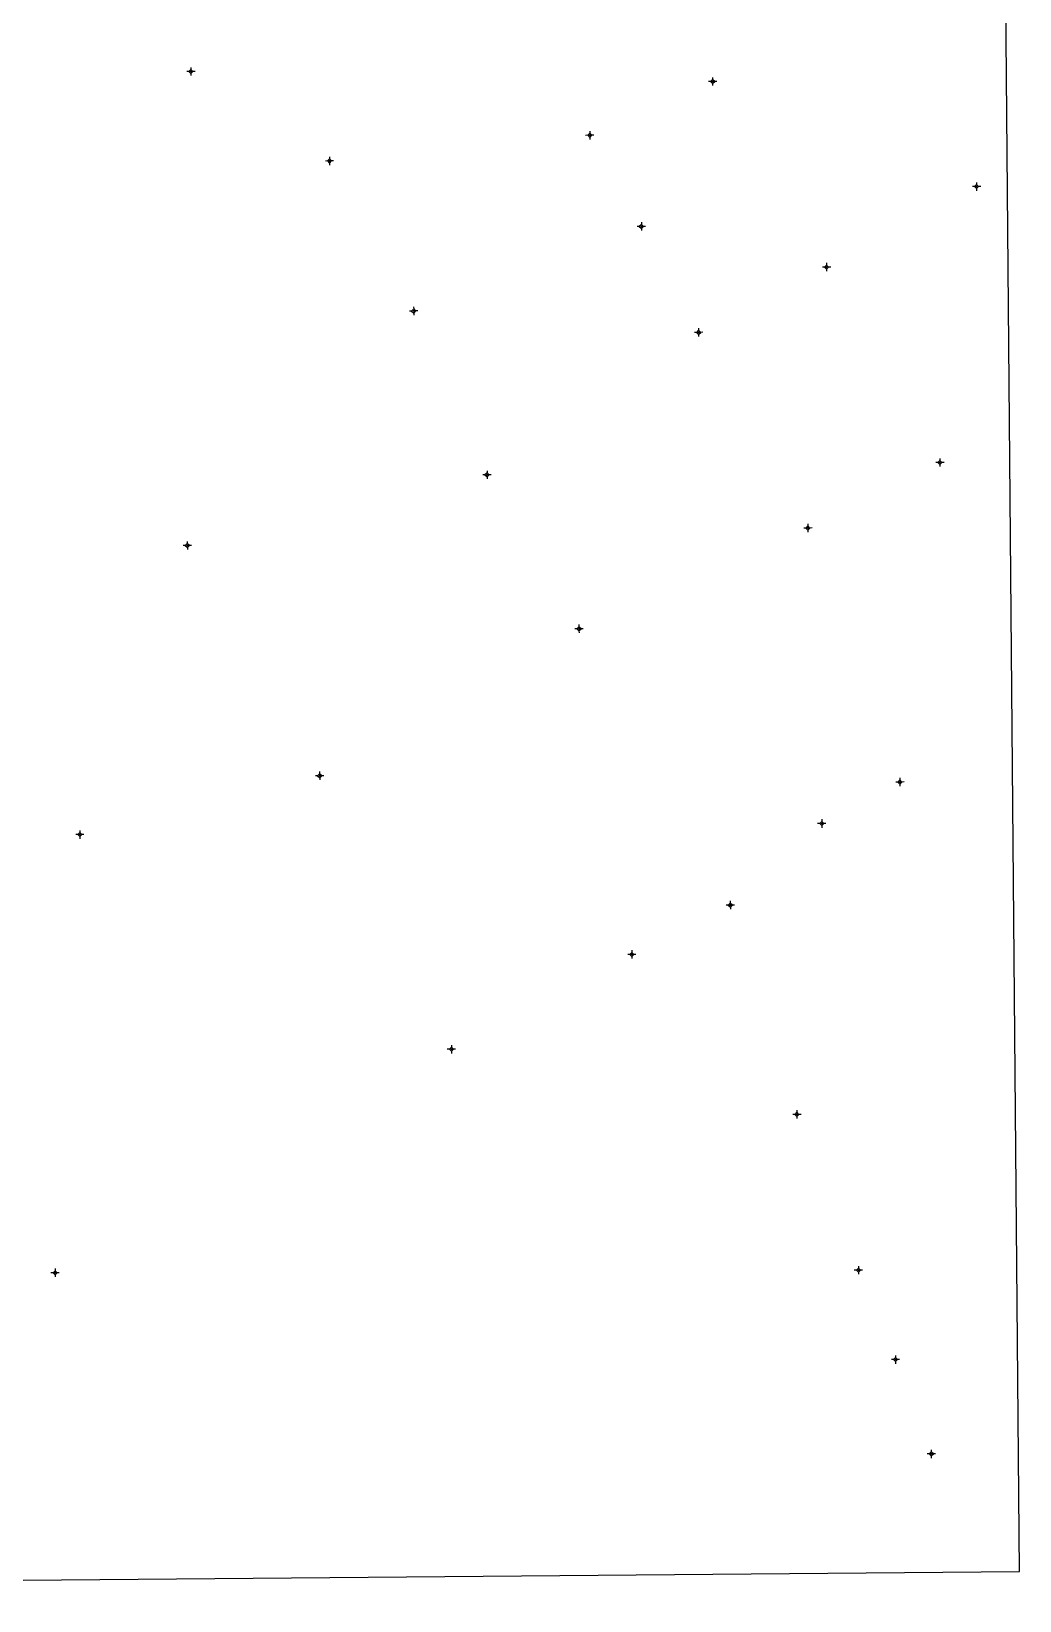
# Model space of a CAD drawing. Extents: x 551060 to 551564, y 1838957 to 1839506.
# Drawn here: x 551415.6 to 551563.8, y 1838995.1 to 1839230.2 of the extents above; entities that cross this region are included whole.
import ezdxf

# ---------------------------------------------------------------- set-up
doc = ezdxf.new("R2010")
doc.units = 0
doc.layers.add('Level 11', color=7, linetype='Continuous')
doc.layers.add('Level 63', color=7, linetype='Continuous')

msp = doc.modelspace()

# ---------------------------------------------------------------- linework, layer by layer
at = {"layer": 'Level 11'}
for p, q in [((551439.23, 1839224.19), (551438.92, 1839224.19)), ((551439.23, 1839224.19), (551438.92, 1839224.19)), ((551439.54, 1839224.5), (551439.23, 1839224.19)), ((551439.54, 1839224.5), (551439.23, 1839224.19)), ((551439.23, 1839224.19), (551439.55, 1839223.89)), ((551439.23, 1839224.19), (551439.55, 1839223.89)), ((551439.54, 1839224.81), (551439.54, 1839224.5)), ((551439.54, 1839224.81), (551439.54, 1839224.5)), ((551439.85, 1839224.2), (551439.54, 1839224.5)), ((551439.85, 1839224.2), (551439.54, 1839224.5)), ((551439.55, 1839223.89), (551439.85, 1839224.2)), ((551439.55, 1839223.89), (551439.85, 1839224.2)), ((551439.55, 1839223.89), (551439.55, 1839223.58)), ((551439.55, 1839223.89), (551439.55, 1839223.58)), ((551440.16, 1839224.2), (551439.85, 1839224.2)), ((551440.16, 1839224.2), (551439.85, 1839224.2)), ((551517.76, 1839223.01), (551517.45, 1839222.7)), ((551517.76, 1839223.01), (551517.45, 1839222.7)), ((551517.75, 1839223.32), (551517.76, 1839223.01)), ((551517.75, 1839223.32), (551517.76, 1839223.01)), ((551518.07, 1839222.7), (551517.76, 1839223.01)), ((551518.07, 1839222.7), (551517.76, 1839223.01)), ((551517.45, 1839222.7), (551517.14, 1839222.69)), ((551517.45, 1839222.7), (551517.14, 1839222.69)), ((551517.45, 1839222.7), (551517.76, 1839222.39)), ((551517.45, 1839222.7), (551517.76, 1839222.39)), ((551517.76, 1839222.39), (551518.07, 1839222.7)), ((551517.76, 1839222.39), (551518.07, 1839222.7)), ((551517.76, 1839222.39), (551517.76, 1839222.08)), ((551517.76, 1839222.39), (551517.76, 1839222.08)), ((551518.38, 1839222.7), (551518.07, 1839222.7)), ((551518.38, 1839222.7), (551518.07, 1839222.7)), ((551499.03, 1839214.64), (551498.71, 1839214.63)), ((551499.03, 1839214.64), (551498.71, 1839214.63)), ((551499.34, 1839214.95), (551499.03, 1839214.64)), ((551499.34, 1839214.95), (551499.03, 1839214.64)), ((551499.03, 1839214.64), (551499.35, 1839214.33)), ((551499.03, 1839214.64), (551499.35, 1839214.33)), ((551499.34, 1839215.26), (551499.34, 1839214.95)), ((551499.34, 1839215.26), (551499.34, 1839214.95)), ((551499.65, 1839214.64), (551499.34, 1839214.95)), ((551499.65, 1839214.64), (551499.34, 1839214.95)), ((551499.35, 1839214.33), (551499.65, 1839214.64)), ((551499.35, 1839214.33), (551499.65, 1839214.64)), ((551499.35, 1839214.33), (551499.35, 1839214.02)), ((551499.35, 1839214.33), (551499.35, 1839214.02)), ((551499.97, 1839214.65), (551499.65, 1839214.64)), ((551499.97, 1839214.65), (551499.65, 1839214.64)), ((551460.31, 1839211.1), (551460.01, 1839210.79)), ((551460.31, 1839211.1), (551460.01, 1839210.79)), ((551460.31, 1839211.42), (551460.31, 1839211.1)), ((551460.31, 1839211.42), (551460.31, 1839211.1)), ((551460.63, 1839210.79), (551460.31, 1839211.1)), ((551460.63, 1839210.79), (551460.31, 1839211.1)), ((551460.01, 1839210.79), (551459.7, 1839210.78)), ((551460.01, 1839210.79), (551459.7, 1839210.78)), ((551460.01, 1839210.79), (551460.32, 1839210.48)), ((551460.01, 1839210.79), (551460.32, 1839210.48)), ((551460.32, 1839210.48), (551460.63, 1839210.79)), ((551460.32, 1839210.48), (551460.63, 1839210.79)), ((551460.32, 1839210.48), (551460.32, 1839210.16)), ((551460.32, 1839210.48), (551460.32, 1839210.16)), ((551460.94, 1839210.8), (551460.63, 1839210.79)), ((551460.94, 1839210.8), (551460.63, 1839210.79)), ((551557.01, 1839206.96), (551556.69, 1839206.95)), ((551557.01, 1839206.96), (551556.69, 1839206.95)), ((551557.31, 1839207.27), (551557.01, 1839206.96)), ((551557.31, 1839207.27), (551557.01, 1839206.96)), ((551557.01, 1839206.96), (551557.32, 1839206.65)), ((551557.01, 1839206.96), (551557.32, 1839206.65)), ((551557.31, 1839207.59), (551557.31, 1839207.27)), ((551557.31, 1839207.59), (551557.31, 1839207.27)), ((551557.63, 1839206.96), (551557.31, 1839207.27)), ((551557.63, 1839206.96), (551557.31, 1839207.27)), ((551557.32, 1839206.65), (551557.63, 1839206.96)), ((551557.32, 1839206.65), (551557.63, 1839206.96)), ((551557.32, 1839206.65), (551557.32, 1839206.33)), ((551557.32, 1839206.65), (551557.32, 1839206.33)), ((551557.95, 1839206.96), (551557.63, 1839206.96)), ((551557.95, 1839206.96), (551557.63, 1839206.96)), ((551507.07, 1839201.61), (551507.07, 1839201.29)), ((551507.07, 1839201.61), (551507.07, 1839201.29)), ((551506.76, 1839200.98), (551506.45, 1839200.98)), ((551506.76, 1839200.98), (551506.45, 1839200.98)), ((551507.07, 1839201.29), (551506.76, 1839200.98)), ((551507.07, 1839201.29), (551506.76, 1839200.98)), ((551506.76, 1839200.98), (551507.07, 1839200.67)), ((551506.76, 1839200.98), (551507.07, 1839200.67)), ((551507.38, 1839200.98), (551507.07, 1839201.29)), ((551507.38, 1839200.98), (551507.07, 1839201.29)), ((551507.07, 1839200.67), (551507.38, 1839200.98)), ((551507.07, 1839200.67), (551507.38, 1839200.98)), ((551507.07, 1839200.67), (551507.08, 1839200.35)), ((551507.07, 1839200.67), (551507.08, 1839200.35)), ((551507.69, 1839200.99), (551507.38, 1839200.98)), ((551507.69, 1839200.99), (551507.38, 1839200.98)), ((551534.53, 1839194.88), (551534.22, 1839194.88)), ((551534.53, 1839194.88), (551534.22, 1839194.88)), ((551534.84, 1839195.2), (551534.53, 1839194.88)), ((551534.84, 1839195.2), (551534.53, 1839194.88)), ((551534.53, 1839194.88), (551534.84, 1839194.58)), ((551534.53, 1839194.88), (551534.84, 1839194.58)), ((551534.83, 1839195.52), (551534.84, 1839195.2)), ((551534.83, 1839195.52), (551534.84, 1839195.2)), ((551535.15, 1839194.89), (551534.84, 1839195.2)), ((551535.15, 1839194.89), (551534.84, 1839195.2)), ((551534.84, 1839194.58), (551535.15, 1839194.89)), ((551534.84, 1839194.58), (551535.15, 1839194.89)), ((551534.84, 1839194.58), (551534.84, 1839194.26)), ((551534.84, 1839194.58), (551534.84, 1839194.26)), ((551535.46, 1839194.89), (551535.15, 1839194.89)), ((551535.46, 1839194.89), (551535.15, 1839194.89)), ((551472.63, 1839188.31), (551472.31, 1839188.31)), ((551472.63, 1839188.31), (551472.31, 1839188.31)), ((551472.94, 1839188.63), (551472.63, 1839188.31)), ((551472.94, 1839188.63), (551472.63, 1839188.31)), ((551472.63, 1839188.31), (551472.94, 1839188.01)), ((551472.63, 1839188.31), (551472.94, 1839188.01)), ((551472.93, 1839188.94), (551472.94, 1839188.63)), ((551472.93, 1839188.94), (551472.94, 1839188.63)), ((551473.25, 1839188.32), (551472.94, 1839188.63)), ((551473.25, 1839188.32), (551472.94, 1839188.63)), ((551472.94, 1839188.01), (551473.25, 1839188.32)), ((551472.94, 1839188.01), (551473.25, 1839188.32)), ((551472.94, 1839188.01), (551472.95, 1839187.7)), ((551472.94, 1839188.01), (551472.95, 1839187.7)), ((551473.57, 1839188.32), (551473.25, 1839188.32)), ((551473.57, 1839188.32), (551473.25, 1839188.32)), ((551515.66, 1839185.42), (551515.35, 1839185.11)), ((551515.66, 1839185.42), (551515.35, 1839185.11)), ((551515.65, 1839185.73), (551515.66, 1839185.42)), ((551515.65, 1839185.73), (551515.66, 1839185.42)), ((551515.97, 1839185.11), (551515.66, 1839185.42)), ((551515.97, 1839185.11), (551515.66, 1839185.42)), ((551515.35, 1839185.11), (551515.03, 1839185.1)), ((551515.35, 1839185.11), (551515.03, 1839185.1)), ((551515.35, 1839185.11), (551515.66, 1839184.8)), ((551515.35, 1839185.11), (551515.66, 1839184.8)), ((551515.66, 1839184.8), (551515.97, 1839185.11)), ((551515.66, 1839184.8), (551515.97, 1839185.11)), ((551515.66, 1839184.8), (551515.66, 1839184.49)), ((551515.66, 1839184.8), (551515.66, 1839184.49)), ((551516.29, 1839185.12), (551515.97, 1839185.11)), ((551516.29, 1839185.12), (551515.97, 1839185.11)), ((551483.93, 1839164.07), (551483.62, 1839163.76)), ((551483.93, 1839164.07), (551483.62, 1839163.76)), ((551483.93, 1839164.38), (551483.93, 1839164.07)), ((551483.93, 1839164.38), (551483.93, 1839164.07)), ((551484.24, 1839163.76), (551483.93, 1839164.07)), ((551484.24, 1839163.76), (551483.93, 1839164.07)), ((551551.52, 1839165.61), (551551.21, 1839165.61)), ((551551.52, 1839165.61), (551551.21, 1839165.61)), ((551551.83, 1839165.92), (551551.52, 1839165.61)), ((551551.83, 1839165.92), (551551.52, 1839165.61)), ((551551.52, 1839165.61), (551551.83, 1839165.3)), ((551551.52, 1839165.61), (551551.83, 1839165.3)), ((551551.82, 1839166.23), (551551.83, 1839165.92)), ((551551.82, 1839166.23), (551551.83, 1839165.92)), ((551552.14, 1839165.61), (551551.83, 1839165.92)), ((551552.14, 1839165.61), (551551.83, 1839165.92)), ((551551.83, 1839165.3), (551552.14, 1839165.61)), ((551551.83, 1839165.3), (551552.14, 1839165.61)), ((551551.83, 1839165.3), (551551.84, 1839164.99)), ((551551.83, 1839165.3), (551551.84, 1839164.99)), ((551552.45, 1839165.62), (551552.14, 1839165.61)), ((551552.45, 1839165.62), (551552.14, 1839165.61)), ((551483.62, 1839163.76), (551483.3, 1839163.75)), ((551483.62, 1839163.76), (551483.3, 1839163.75)), ((551483.62, 1839163.76), (551483.93, 1839163.45)), ((551483.62, 1839163.76), (551483.93, 1839163.45)), ((551483.93, 1839163.45), (551484.24, 1839163.76)), ((551483.93, 1839163.45), (551484.24, 1839163.76)), ((551483.93, 1839163.45), (551483.94, 1839163.14)), ((551483.93, 1839163.45), (551483.94, 1839163.14)), ((551484.56, 1839163.76), (551484.24, 1839163.76)), ((551484.56, 1839163.76), (551484.24, 1839163.76)), ((551531.73, 1839155.79), (551531.42, 1839155.78)), ((551531.73, 1839155.79), (551531.42, 1839155.78)), ((551532.04, 1839156.1), (551531.73, 1839155.79)), ((551532.04, 1839156.1), (551531.73, 1839155.79)), ((551531.73, 1839155.79), (551532.04, 1839155.48)), ((551531.73, 1839155.79), (551532.04, 1839155.48)), ((551532.03, 1839156.42), (551532.04, 1839156.1)), ((551532.03, 1839156.42), (551532.04, 1839156.1)), ((551532.35, 1839155.79), (551532.04, 1839156.1)), ((551532.35, 1839155.79), (551532.04, 1839156.1)), ((551532.04, 1839155.48), (551532.35, 1839155.79)), ((551532.04, 1839155.48), (551532.35, 1839155.79)), ((551532.04, 1839155.48), (551532.05, 1839155.16)), ((551532.04, 1839155.48), (551532.05, 1839155.16)), ((551532.66, 1839155.8), (551532.35, 1839155.79)), ((551532.66, 1839155.8), (551532.35, 1839155.79)), ((551438.7, 1839153.16), (551438.39, 1839153.16)), ((551438.7, 1839153.16), (551438.39, 1839153.16)), ((551439, 1839153.48), (551438.7, 1839153.16)), ((551439, 1839153.48), (551438.7, 1839153.16)), ((551438.7, 1839153.16), (551439.01, 1839152.86)), ((551438.7, 1839153.16), (551439.01, 1839152.86)), ((551439, 1839153.79), (551439, 1839153.48)), ((551439, 1839153.79), (551439, 1839153.48)), ((551439.32, 1839153.17), (551439, 1839153.48)), ((551439.32, 1839153.17), (551439, 1839153.48)), ((551439.01, 1839152.86), (551439.32, 1839153.17)), ((551439.01, 1839152.86), (551439.32, 1839153.17)), ((551439.01, 1839152.86), (551439.01, 1839152.55)), ((551439.01, 1839152.86), (551439.01, 1839152.55)), ((551439.63, 1839153.17), (551439.32, 1839153.17)), ((551439.63, 1839153.17), (551439.32, 1839153.17)), ((551497.41, 1839140.7), (551497.1, 1839140.7)), ((551497.41, 1839140.7), (551497.1, 1839140.7)), ((551497.72, 1839141.01), (551497.41, 1839140.7)), ((551497.72, 1839141.01), (551497.41, 1839140.7)), ((551497.41, 1839140.7), (551497.72, 1839140.39)), ((551497.41, 1839140.7), (551497.72, 1839140.39)), ((551497.71, 1839141.32), (551497.72, 1839141.01)), ((551497.71, 1839141.32), (551497.72, 1839141.01)), ((551498.03, 1839140.71), (551497.72, 1839141.01)), ((551498.03, 1839140.71), (551497.72, 1839141.01)), ((551497.72, 1839140.39), (551498.03, 1839140.71)), ((551497.72, 1839140.39), (551498.03, 1839140.71)), ((551498.34, 1839140.71), (551498.03, 1839140.71)), ((551498.34, 1839140.71), (551498.03, 1839140.71)), ((551497.72, 1839140.39), (551497.73, 1839140.08)), ((551497.72, 1839140.39), (551497.73, 1839140.08)), ((551458.53, 1839118.67), (551458.22, 1839118.66)), ((551458.53, 1839118.67), (551458.22, 1839118.66)), ((551458.84, 1839118.98), (551458.53, 1839118.67)), ((551458.84, 1839118.98), (551458.53, 1839118.67)), ((551458.53, 1839118.67), (551458.85, 1839118.36)), ((551458.53, 1839118.67), (551458.85, 1839118.36)), ((551458.84, 1839119.29), (551458.84, 1839118.98)), ((551458.84, 1839119.29), (551458.84, 1839118.98)), ((551459.15, 1839118.67), (551458.84, 1839118.98)), ((551459.15, 1839118.67), (551458.84, 1839118.98)), ((551458.85, 1839118.36), (551459.15, 1839118.67)), ((551458.85, 1839118.36), (551459.15, 1839118.67)), ((551458.85, 1839118.36), (551458.85, 1839118.05)), ((551458.85, 1839118.36), (551458.85, 1839118.05)), ((551459.46, 1839118.67), (551459.15, 1839118.67)), ((551459.46, 1839118.67), (551459.15, 1839118.67)), ((551545.52, 1839117.73), (551545.21, 1839117.72)), ((551545.52, 1839117.73), (551545.21, 1839117.72)), ((551545.83, 1839118.04), (551545.52, 1839117.73)), ((551545.83, 1839118.04), (551545.52, 1839117.73)), ((551545.52, 1839117.73), (551545.83, 1839117.42)), ((551545.52, 1839117.73), (551545.83, 1839117.42)), ((551545.82, 1839118.35), (551545.83, 1839118.04)), ((551545.82, 1839118.35), (551545.83, 1839118.04)), ((551546.14, 1839117.73), (551545.83, 1839118.04)), ((551546.14, 1839117.73), (551545.83, 1839118.04)), ((551545.83, 1839117.42), (551546.14, 1839117.73)), ((551545.83, 1839117.42), (551546.14, 1839117.73)), ((551545.83, 1839117.42), (551545.84, 1839117.11)), ((551545.83, 1839117.42), (551545.84, 1839117.11)), ((551546.45, 1839117.74), (551546.14, 1839117.73)), ((551546.45, 1839117.74), (551546.14, 1839117.73)), ((551422.89, 1839110.17), (551422.58, 1839109.85)), ((551422.89, 1839110.17), (551422.58, 1839109.85)), ((551422.88, 1839110.48), (551422.89, 1839110.17)), ((551422.88, 1839110.48), (551422.89, 1839110.17)), ((551423.2, 1839109.86), (551422.89, 1839110.17)), ((551423.2, 1839109.86), (551422.89, 1839110.17)), ((551533.81, 1839111.52), (551533.49, 1839111.51)), ((551533.81, 1839111.52), (551533.49, 1839111.51)), ((551534.11, 1839111.83), (551533.81, 1839111.52)), ((551534.11, 1839111.83), (551533.81, 1839111.52)), ((551533.81, 1839111.52), (551534.12, 1839111.21)), ((551533.81, 1839111.52), (551534.12, 1839111.21)), ((551534.11, 1839112.15), (551534.11, 1839111.83)), ((551534.11, 1839112.15), (551534.11, 1839111.83)), ((551534.43, 1839111.52), (551534.11, 1839111.83)), ((551534.43, 1839111.52), (551534.11, 1839111.83)), ((551534.12, 1839111.21), (551534.43, 1839111.52)), ((551534.12, 1839111.21), (551534.43, 1839111.52)), ((551534.12, 1839111.21), (551534.12, 1839110.89)), ((551534.12, 1839111.21), (551534.12, 1839110.89)), ((551534.75, 1839111.52), (551534.43, 1839111.52)), ((551534.75, 1839111.52), (551534.43, 1839111.52)), ((551422.58, 1839109.85), (551422.27, 1839109.85)), ((551422.58, 1839109.85), (551422.27, 1839109.85)), ((551422.58, 1839109.85), (551422.89, 1839109.55)), ((551422.58, 1839109.85), (551422.89, 1839109.55)), ((551422.89, 1839109.55), (551423.2, 1839109.86)), ((551422.89, 1839109.55), (551423.2, 1839109.86)), ((551422.89, 1839109.55), (551422.89, 1839109.24)), ((551422.89, 1839109.55), (551422.89, 1839109.24)), ((551423.51, 1839109.86), (551423.2, 1839109.86)), ((551423.51, 1839109.86), (551423.2, 1839109.86)), ((551520.1, 1839099.29), (551519.78, 1839099.29)), ((551520.1, 1839099.29), (551519.78, 1839099.29)), ((551520.4, 1839099.6), (551520.1, 1839099.29)), ((551520.4, 1839099.6), (551520.1, 1839099.29)), ((551520.1, 1839099.29), (551520.41, 1839098.98)), ((551520.1, 1839099.29), (551520.41, 1839098.98)), ((551520.4, 1839099.91), (551520.4, 1839099.6)), ((551520.4, 1839099.91), (551520.4, 1839099.6)), ((551520.72, 1839099.29), (551520.4, 1839099.6)), ((551520.72, 1839099.29), (551520.4, 1839099.6)), ((551520.41, 1839098.98), (551520.72, 1839099.29)), ((551520.41, 1839098.98), (551520.72, 1839099.29)), ((551520.41, 1839098.98), (551520.41, 1839098.67)), ((551520.41, 1839098.98), (551520.41, 1839098.67)), ((551521.04, 1839099.3), (551520.72, 1839099.29)), ((551521.04, 1839099.3), (551520.72, 1839099.29)), ((551505.34, 1839091.9), (551505.03, 1839091.9)), ((551505.34, 1839091.9), (551505.03, 1839091.9)), ((551505.64, 1839092.21), (551505.34, 1839091.9)), ((551505.64, 1839092.21), (551505.34, 1839091.9)), ((551505.34, 1839091.9), (551505.65, 1839091.59)), ((551505.34, 1839091.9), (551505.65, 1839091.59)), ((551505.64, 1839092.52), (551505.64, 1839092.21)), ((551505.64, 1839092.52), (551505.64, 1839092.21)), ((551505.96, 1839091.91), (551505.64, 1839092.21)), ((551505.96, 1839091.91), (551505.64, 1839092.21)), ((551505.65, 1839091.59), (551505.96, 1839091.91)), ((551505.65, 1839091.59), (551505.96, 1839091.91)), ((551505.65, 1839091.59), (551505.65, 1839091.29)), ((551505.65, 1839091.59), (551505.65, 1839091.29)), ((551506.26, 1839091.91), (551505.96, 1839091.91)), ((551506.26, 1839091.91), (551505.96, 1839091.91)), ((551478.29, 1839077.69), (551477.98, 1839077.69)), ((551478.29, 1839077.69), (551477.98, 1839077.69)), ((551478.59, 1839078), (551478.29, 1839077.69)), ((551478.59, 1839078), (551478.29, 1839077.69)), ((551478.29, 1839077.69), (551478.6, 1839077.38)), ((551478.29, 1839077.69), (551478.6, 1839077.38)), ((551478.59, 1839078.31), (551478.59, 1839078)), ((551478.59, 1839078.31), (551478.59, 1839078)), ((551478.91, 1839077.69), (551478.59, 1839078)), ((551478.91, 1839077.69), (551478.59, 1839078)), ((551478.6, 1839077.38), (551478.91, 1839077.69)), ((551478.6, 1839077.38), (551478.91, 1839077.69)), ((551478.6, 1839077.38), (551478.6, 1839077.07)), ((551478.6, 1839077.38), (551478.6, 1839077.07)), ((551479.22, 1839077.7), (551478.91, 1839077.69)), ((551479.22, 1839077.7), (551478.91, 1839077.69)), ((551530.08, 1839067.92), (551529.77, 1839067.92)), ((551530.08, 1839067.92), (551529.77, 1839067.92)), ((551530.39, 1839068.24), (551530.08, 1839067.92)), ((551530.39, 1839068.24), (551530.08, 1839067.92)), ((551530.08, 1839067.92), (551530.39, 1839067.62)), ((551530.08, 1839067.92), (551530.39, 1839067.62)), ((551530.38, 1839068.55), (551530.39, 1839068.24)), ((551530.38, 1839068.55), (551530.39, 1839068.24)), ((551530.7, 1839067.93), (551530.39, 1839068.24)), ((551530.7, 1839067.93), (551530.39, 1839068.24)), ((551530.39, 1839067.62), (551530.7, 1839067.93)), ((551530.39, 1839067.62), (551530.7, 1839067.93)), ((551530.39, 1839067.62), (551530.39, 1839067.31)), ((551530.39, 1839067.62), (551530.39, 1839067.31)), ((551531.01, 1839067.93), (551530.7, 1839067.93)), ((551531.01, 1839067.93), (551530.7, 1839067.93)), ((551418.87, 1839044.2), (551418.56, 1839044.2)), ((551418.87, 1839044.2), (551418.56, 1839044.2)), ((551419.18, 1839044.51), (551418.87, 1839044.2)), ((551419.18, 1839044.51), (551418.87, 1839044.2)), ((551418.87, 1839044.2), (551419.19, 1839043.89)), ((551418.87, 1839044.2), (551419.19, 1839043.89)), ((551419.18, 1839044.82), (551419.18, 1839044.51)), ((551419.18, 1839044.82), (551419.18, 1839044.51)), ((551419.49, 1839044.2), (551419.18, 1839044.51)), ((551419.49, 1839044.2), (551419.18, 1839044.51)), ((551419.19, 1839043.89), (551419.49, 1839044.2)), ((551419.19, 1839043.89), (551419.49, 1839044.2)), ((551419.8, 1839044.21), (551419.49, 1839044.2)), ((551419.8, 1839044.21), (551419.49, 1839044.2)), ((551539.3, 1839044.59), (551538.99, 1839044.59)), ((551539.3, 1839044.59), (551538.99, 1839044.59)), ((551539.61, 1839044.9), (551539.3, 1839044.59)), ((551539.61, 1839044.9), (551539.3, 1839044.59)), ((551539.3, 1839044.59), (551539.61, 1839044.28)), ((551539.3, 1839044.59), (551539.61, 1839044.28)), ((551539.61, 1839045.21), (551539.61, 1839044.9)), ((551539.61, 1839045.21), (551539.61, 1839044.9)), ((551539.92, 1839044.6), (551539.61, 1839044.9)), ((551539.92, 1839044.6), (551539.61, 1839044.9)), ((551539.61, 1839044.28), (551539.92, 1839044.6)), ((551539.61, 1839044.28), (551539.92, 1839044.6)), ((551539.61, 1839044.28), (551539.62, 1839043.97)), ((551539.61, 1839044.28), (551539.62, 1839043.97)), ((551540.23, 1839044.6), (551539.92, 1839044.6)), ((551540.23, 1839044.6), (551539.92, 1839044.6)), ((551419.19, 1839043.89), (551419.19, 1839043.58)), ((551419.19, 1839043.89), (551419.19, 1839043.58)), ((551544.86, 1839031.18), (551544.55, 1839031.18)), ((551544.86, 1839031.18), (551544.55, 1839031.18)), ((551545.16, 1839031.49), (551544.86, 1839031.18)), ((551545.16, 1839031.49), (551544.86, 1839031.18)), ((551544.86, 1839031.18), (551545.17, 1839030.88)), ((551544.86, 1839031.18), (551545.17, 1839030.88)), ((551545.16, 1839031.8), (551545.16, 1839031.49)), ((551545.16, 1839031.8), (551545.16, 1839031.49)), ((551545.48, 1839031.19), (551545.16, 1839031.49)), ((551545.48, 1839031.19), (551545.16, 1839031.49)), ((551545.17, 1839030.88), (551545.48, 1839031.19)), ((551545.17, 1839030.88), (551545.48, 1839031.19)), ((551545.17, 1839030.88), (551545.17, 1839030.57)), ((551545.17, 1839030.88), (551545.17, 1839030.57)), ((551545.79, 1839031.19), (551545.48, 1839031.19)), ((551545.79, 1839031.19), (551545.48, 1839031.19)), ((551550.23, 1839017.05), (551549.91, 1839017.05)), ((551550.23, 1839017.05), (551549.91, 1839017.05)), ((551550.54, 1839017.37), (551550.23, 1839017.05)), ((551550.54, 1839017.37), (551550.23, 1839017.05)), ((551550.23, 1839017.05), (551550.54, 1839016.75)), ((551550.23, 1839017.05), (551550.54, 1839016.75)), ((551550.53, 1839017.68), (551550.54, 1839017.37)), ((551550.53, 1839017.68), (551550.54, 1839017.37)), ((551550.85, 1839017.06), (551550.54, 1839017.37)), ((551550.85, 1839017.06), (551550.54, 1839017.37)), ((551550.54, 1839016.75), (551550.85, 1839017.06)), ((551550.54, 1839016.75), (551550.85, 1839017.06)), ((551550.54, 1839016.75), (551550.54, 1839016.44)), ((551550.54, 1839016.75), (551550.54, 1839016.44)), ((551551.17, 1839017.06), (551550.85, 1839017.06)), ((551551.17, 1839017.06), (551550.85, 1839017.06))]:
    msp.add_line(p, q, dxfattribs=at)
for centre in [(551439.55, 1839224.2), (551439.55, 1839224.2), (551517.76, 1839222.7), (551517.76, 1839222.7), (551499.35, 1839214.65), (551499.35, 1839214.65), (551460.32, 1839210.79), (551460.32, 1839210.79), (551557.32, 1839206.96), (551557.32, 1839206.96), (551507.08, 1839200.99), (551507.08, 1839200.99), (551534.84, 1839194.89), (551534.84, 1839194.89), (551472.94, 1839188.32), (551472.94, 1839188.32), (551515.66, 1839185.11), (551515.66, 1839185.11), (551551.83, 1839165.62), (551551.83, 1839165.62), (551483.94, 1839163.76), (551483.94, 1839163.76), (551532.05, 1839155.8), (551532.05, 1839155.8), (551439.01, 1839153.17), (551439.01, 1839153.17), (551497.73, 1839140.71), (551497.73, 1839140.71), (551458.85, 1839118.67), (551458.85, 1839118.67), (551545.83, 1839117.73), (551545.83, 1839117.73), (551422.89, 1839109.86), (551422.89, 1839109.86), (551534.12, 1839111.52), (551534.12, 1839111.52), (551520.41, 1839099.3), (551520.41, 1839099.3), (551505.65, 1839091.91), (551505.65, 1839091.91), (551478.6, 1839077.7), (551478.6, 1839077.7), (551530.39, 1839067.93), (551530.39, 1839067.93), (551419.19, 1839044.21), (551419.19, 1839044.21), (551539.62, 1839044.6), (551539.62, 1839044.6), (551545.17, 1839031.19), (551545.17, 1839031.19), (551550.54, 1839017.06), (551550.54, 1839017.06)]:
    msp.add_circle(centre, 0.075, dxfattribs=at)
at = {"layer": 'Level 63'}
for points in [[(551563.78, 1838999.44), (551559.41, 1839499.28)], [(551063.94, 1838995.07), (551563.78, 1838999.44)]]:
    msp.add_lwpolyline(points, dxfattribs=at)

doc.saveas('drawing.dxf')
